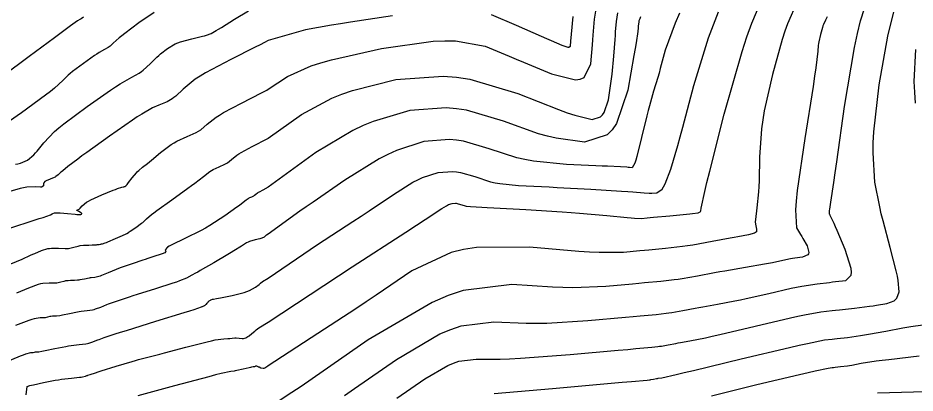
# Model space of a CAD drawing. Header units: metres. Extents: x 837476 to 838477, y 1189012 to 1191014.
# Drawn here: x 837973.4 to 838068.8, y 1189500.8 to 1189540.7 of the extents above; entities that cross this region are included whole.
import ezdxf

# ---------------------------------------------------------------- set-up
doc = ezdxf.new("R2010")
doc.units = ezdxf.units.M
doc.header["$LTSCALE"] = 0.3
doc.layers.add('COTAS 10', color=1, linetype='Continuous')
doc.layers.add('COTAS INT', color=252, linetype='Continuous')

msp = doc.modelspace()

# ---------------------------------------------------------------- linework, layer by layer
at = {"layer": 'COTAS 10'}
for points in [[(838008.122, 1189500.562), (838009.18, 1189501.296), (838013.649, 1189504.388), (838018.262, 1189507.092), (838019.413, 1189507.582), (838020.508, 1189507.96), (838024.002, 1189508.39), (838027.442, 1189508.228), (838028.503, 1189508.232), (838029.611, 1189508.258), (838034.002, 1189508.532), (838037.974, 1189508.882), (838038.817, 1189508.957), (838039.549, 1189509.022), (838041.267, 1189509.178), (838042.304, 1189509.298), (838042.607, 1189509.342), (838042.917, 1189509.389), (838044.095, 1189509.598), (838045.405, 1189509.843), (838045.798, 1189509.913), (838046.204, 1189509.985), (838047.782, 1189510.255), (838049.632, 1189510.601), (838050.209, 1189510.721), (838050.815, 1189510.852), (838053.241, 1189511.411), (838055.614, 1189511.949), (838056.187, 1189512.066), (838056.723, 1189512.169), (838058.357, 1189512.426), (838059.674, 1189512.581), (838060.011, 1189512.62), (838060.335, 1189512.657), (838061.405, 1189512.777), (838061.998, 1189513.348), (838062.022, 1189513.669), (838061.985, 1189514.06), (838061.346, 1189516.064), (838060.489, 1189518.09), (838060.315, 1189518.496), (838060.169, 1189518.835), (838059.869, 1189519.497), (838059.765, 1189519.689), (838059.742, 1189519.731), (838059.722, 1189519.768), (838059.669, 1189519.861), (838059.668, 1189520.087), (838059.681, 1189520.208), (838059.699, 1189520.355), (838059.811, 1189521.094), (838060.126, 1189523.206), (838060.273, 1189524.218), (838060.445, 1189525.415), (838061.28, 1189531.281), (838062.338, 1189537.574), (838062.65, 1189539.04), (838062.971, 1189540.387), (838064.202, 1189544.253)], [(837973.123, 1189525.164), (837973.396, 1189525.199), (837973.65, 1189525.252), (837974.413, 1189525.594), (837975.069, 1189526.154), (837975.256, 1189526.345), (837975.446, 1189526.552), (837976.148, 1189527.426), (837977.289, 1189528.612), (837977.755, 1189529.015), (837978.286, 1189529.451), (837980.745, 1189531.295), (837983.226, 1189533.021), (837983.771, 1189533.382), (837984.255, 1189533.693), (837985.489, 1189534.396), (837986.298, 1189534.844), (837986.514, 1189534.994), (837986.725, 1189535.156), (837987.459, 1189535.834), (837988.169, 1189536.542), (837988.367, 1189536.722), (837988.564, 1189536.896), (837989.279, 1189537.468), (837990.114, 1189537.948), (837990.387, 1189538.064), (837990.679, 1189538.172), (837991.882, 1189538.502), (837993.001, 1189538.755), (837993.239, 1189538.816), (837993.445, 1189538.872), (837993.931, 1189539.04), (837994.484, 1189539.362), (837994.733, 1189539.516), (837995.023, 1189539.697), (837996.417, 1189540.583), (837997.918, 1189541.474)], [(838043.716, 1189541.215), (838043.254, 1189540.156), (838042.214, 1189537.284), (838041.691, 1189535.32), (838041.556, 1189534.833), (838041.424, 1189534.372), (838040.982, 1189532.914), (838040.533, 1189531.373), (838040.397, 1189530.859), (838040.256, 1189530.308), (838039.705, 1189528.005), (838039.198, 1189525.959), (838039.084, 1189525.57), (838038.983, 1189525.259), (838038.716, 1189524.776), (838038.406, 1189524.801), (838038.279, 1189524.81), (838038.133, 1189524.82), (838037.453, 1189524.862), (838036.088, 1189524.931), (838035.51, 1189524.958), (838034.844, 1189524.987), (838031.717, 1189525.122), (838028.209, 1189525.471), (838027.304, 1189525.636), (838026.428, 1189525.83), (838023.5, 1189526.777), (838020.768, 1189527.591), (838020.014, 1189527.701), (838019.262, 1189527.761), (838016.557, 1189527.56), (838013.627, 1189526.608), (838012.733, 1189526.194), (838011.804, 1189525.715), (838008.15, 1189523.443), (838004.78, 1189521.117), (838004.029, 1189520.603), (838003.358, 1189520.146), (838000, 1189517.718), (837999.804, 1189517.611), (837999.737, 1189517.553), (837999.712, 1189517.532), (837999.684, 1189517.508), (837999.558, 1189517.405), (837999.325, 1189517.286), (837999.229, 1189517.252), (837999.12, 1189517.218), (837998.612, 1189517.095), (837998.024, 1189516.919), (837997.865, 1189516.853), (837997.706, 1189516.778), (837997.147, 1189516.445), (837996.36, 1189515.937), (837996.06, 1189515.753), (837995.723, 1189515.55), (837994.205, 1189514.661), (837992.783, 1189513.841), (837992.506, 1189513.683), (837992.279, 1189513.553), (837991.884, 1189513.332), (837991.756, 1189513.269), (837991.698, 1189513.239), (837991.631, 1189513.204), (837991.309, 1189513.032), (837990.569, 1189512.732), (837990.238, 1189512.617), (837989.853, 1189512.487), (837988.01, 1189511.899), (837986.065, 1189511.291), (837985.615, 1189511.148), (837985.205, 1189511.016), (837984.043, 1189510.632), (837983.204, 1189510.334), (837982.995, 1189510.256), (837982.798, 1189510.179), (837982.172, 1189509.921), (837981.614, 1189509.714), (837981.459, 1189509.67), (837981.304, 1189509.632), (837980.742, 1189509.545), (837980.114, 1189509.469), (837979.918, 1189509.438), (837979.712, 1189509.403), (837978.887, 1189509.24), (837978.136, 1189509.086), (837977.976, 1189509.056), (837977.837, 1189509.032), (837977.508, 1189508.99), (837977.323, 1189508.985), (837977.274, 1189508.984), (837977.226, 1189508.982), (837977.06, 1189508.977), (837976.885, 1189508.958), (837976.83, 1189508.947), (837976.773, 1189508.934), (837976.546, 1189508.867), (837976.277, 1189508.809), (837976.192, 1189508.802), (837976.104, 1189508.798), (837975.752, 1189508.815), (837975.121, 1189508.712), (837974.857, 1189508.632), (837974.555, 1189508.53), (837973.141, 1189507.977)]]:
    msp.add_lwpolyline(points, dxfattribs=at)
at = {"layer": 'COTAS INT'}
for points in [[(837974.274, 1189500.608), (837974.376, 1189501.5), (837974.66, 1189501.6), (837974.828, 1189501.643), (837975.035, 1189501.694), (837976.103, 1189501.932), (837977.365, 1189502.177), (837977.693, 1189502.231), (837978.012, 1189502.279), (837979.087, 1189502.405), (837979.932, 1189502.488), (837980.105, 1189502.51), (837980.253, 1189502.53), (837980.569, 1189502.599), (837980.733, 1189502.667), (837980.785, 1189502.687), (837980.839, 1189502.707), (837981.059, 1189502.786), (837981.631, 1189502.969), (837981.908, 1189503.056), (837982.236, 1189503.158), (837983.846, 1189503.658), (837985.524, 1189504.169), (837985.894, 1189504.278), (837986.224, 1189504.373), (837987.076, 1189504.6), (837988.072, 1189504.849), (837988.492, 1189504.958), (837988.976, 1189505.084), (837991.245, 1189505.687), (837993.495, 1189506.261), (837993.965, 1189506.37), (837994.37, 1189506.457), (837995.282, 1189506.591), (837995.714, 1189506.595), (837995.816, 1189506.6), (837995.91, 1189506.608), (837996.188, 1189506.65), (837996.439, 1189506.683), (837996.517, 1189506.684), (837996.598, 1189506.682), (837996.922, 1189506.645), (837997.238, 1189506.616), (837997.315, 1189506.618), (837997.387, 1189506.625), (837997.609, 1189506.685), (837997.826, 1189506.809), (837997.896, 1189506.855), (837997.969, 1189506.907), (837998.267, 1189507.137), (837998.576, 1189507.393), (837998.656, 1189507.461), (837998.734, 1189507.528), (837998.998, 1189507.759), (838000, 1189508.333), (838008.919, 1189514.23), (838014.635, 1189517.932), (838015.768, 1189518.668), (838016.707, 1189519.279), (838018.477, 1189520.443), (838018.946, 1189520.735), (838019.066, 1189520.796), (838019.181, 1189520.849), (838019.557, 1189520.972), (838019.905, 1189520.998), (838020.002, 1189520.99), (838020.099, 1189520.976), (838020.45, 1189520.871), (838020.826, 1189520.749), (838020.939, 1189520.724), (838021.055, 1189520.703), (838021.506, 1189520.658), (838022.699, 1189520.594), (838023.283, 1189520.56), (838023.977, 1189520.52), (838027.4, 1189520.316), (838031.242, 1189520.068), (838032.2, 1189519.999), (838033.112, 1189519.929), (838036.022, 1189519.678), (838038.172, 1189519.48), (838038.604, 1189519.444), (838038.964, 1189519.416), (838039.678, 1189519.385), (838040.297, 1189519.442), (838040.598, 1189519.469), (838040.955, 1189519.503), (838042.714, 1189519.666), (838044.47, 1189519.834), (838044.826, 1189519.871), (838045.125, 1189519.902), (838045.734, 1189519.978), (838045.926, 1189520.085), (838045.963, 1189520.135), (838045.993, 1189520.195), (838046.039, 1189520.489), (838046.415, 1189522.234), (838046.652, 1189523.21), (838046.948, 1189524.399), (838048.496, 1189530.47), (838050.39, 1189537.142), (838050.904, 1189538.71), (838051.412, 1189540.157), (838053.209, 1189544.371)], [(838056.227, 1189542.428), (838055.229, 1189540.087), (838054.946, 1189539.284), (838054.661, 1189538.412), (838053.609, 1189534.706), (838052.75, 1189530.83), (838052.587, 1189529.853), (838052.456, 1189528.918), (838052.253, 1189525.886), (838052.212, 1189523.382), (838052.184, 1189522.779), (838052.148, 1189522.216), (838051.959, 1189520.509), (838051.807, 1189519.277), (838051.795, 1189519.014), (838051.797, 1189518.784), (838051.911, 1189518.233), (838051.903, 1189517.939), (838051.828, 1189517.87), (838051.72, 1189517.807), (838051.067, 1189517.626), (838049.952, 1189517.429), (838049.554, 1189517.356), (838049.117, 1189517.274), (838047.215, 1189516.91), (838045.14, 1189516.543), (838044.593, 1189516.459), (838044.059, 1189516.383), (838042.232, 1189516.17), (838040.487, 1189516.009), (838040.004, 1189515.965), (838039.523, 1189515.922), (838037.786, 1189515.767), (838035.198, 1189515.76), (838034.179, 1189515.809), (838033.03, 1189515.88), (838027.786, 1189516.324), (838022.157, 1189516.295), (838020.764, 1189516.07), (838019.442, 1189515.749), (838015.268, 1189513.806), (838011.481, 1189511.224), (838010.403, 1189510.502), (838009.312, 1189509.776), (838005.268, 1189507.129), (838000, 1189503.707), (837999.973, 1189503.684), (837999.637, 1189503.46), (837999.554, 1189503.428), (837999.474, 1189503.408), (837999.222, 1189503.444), (837999.028, 1189503.547), (837998.986, 1189503.571), (837998.948, 1189503.592), (837998.853, 1189503.648), (837998.791, 1189503.677), (837998.774, 1189503.68), (837998.758, 1189503.682), (837998.7, 1189503.674), (837998.642, 1189503.652), (837998.625, 1189503.646), (837998.609, 1189503.639), (837998.548, 1189503.611), (837998.489, 1189503.59), (837998.474, 1189503.586), (837998.459, 1189503.584), (837998.409, 1189503.584), (837998.216, 1189503.553), (837998.11, 1189503.531), (837997.982, 1189503.503), (837997.333, 1189503.35), (837996.649, 1189503.197), (837996.5, 1189503.168), (837996.368, 1189503.145), (837996.037, 1189503.111), (837994.986, 1189502.88), (837994.4, 1189502.733), (837993.687, 1189502.55), (837990.046, 1189501.589), (837986.153, 1189500.502)], [(837972.545, 1189518.358), (837975.127, 1189519.19), (837975.637, 1189519.357), (837976.058, 1189519.496), (837976.838, 1189519.77), (837977.025, 1189519.857), (837977.072, 1189519.878), (837977.117, 1189519.898), (837977.263, 1189519.961), (837977.56, 1189519.985), (837977.701, 1189519.981), (837977.867, 1189519.971), (837978.676, 1189519.897), (837979.482, 1189519.819), (837979.645, 1189519.808), (837979.783, 1189519.8), (837980.064, 1189519.81), (837980.153, 1189519.848), (837980.168, 1189519.859), (837980.18, 1189519.87), (837980.192, 1189519.91), (837980.133, 1189519.965), (837980.1, 1189519.986), (837980.061, 1189520.009), (837979.859, 1189520.112), (837979.689, 1189520.21), (837979.669, 1189520.23), (837979.662, 1189520.248), (837979.735, 1189520.284), (837979.9, 1189520.363), (837979.951, 1189520.406), (837980.003, 1189520.459), (837980.212, 1189520.729), (837980.671, 1189521.11), (837980.882, 1189521.233), (837981.129, 1189521.363), (837982.323, 1189521.896), (837983.519, 1189522.374), (837983.767, 1189522.47), (837983.98, 1189522.549), (837984.45, 1189522.702), (837984.657, 1189522.753), (837984.703, 1189522.767), (837984.745, 1189522.782), (837984.859, 1189522.836), (837985.016, 1189523.003), (837985.085, 1189523.087), (837985.166, 1189523.189), (837985.551, 1189523.697), (837985.996, 1189524.247), (837986.114, 1189524.375), (837986.23, 1189524.494), (837986.633, 1189524.835), (837987.166, 1189525.241), (837987.365, 1189525.401), (837987.586, 1189525.581), (837988.567, 1189526.4), (837989.683, 1189527.239), (837989.988, 1189527.432), (837990.292, 1189527.608), (837991.376, 1189528.099), (837992.358, 1189528.531), (837992.598, 1189528.668), (837992.824, 1189528.814), (837993.525, 1189529.407), (837994.453, 1189530.144), (837994.822, 1189530.38), (837995.239, 1189530.631), (837997.152, 1189531.656), (837999.284, 1189532.746), (837999.84, 1189533.038), (838000, 1189533.123), (838002.056, 1189534.463), (838004.568, 1189535.599), (838005.583, 1189535.921), (838006.737, 1189536.245), (838012.056, 1189537.442), (838017.53, 1189538.224), (838018.782, 1189538.288), (838019.92, 1189538.284), (838023.074, 1189537.717), (838025.621, 1189536.655), (838026.375, 1189536.339), (838027.151, 1189536.014), (838030.132, 1189534.762), (838032.673, 1189534.126), (838033.172, 1189534.189), (838033.582, 1189534.356), (838034.322, 1189535.822), (838034.478, 1189537.857), (838034.52, 1189538.382), (838034.561, 1189538.892), (838034.704, 1189540.593), (838034.967, 1189542.261)], [(837980.37, 1189540.786), (837980.102, 1189540.609), (837980.033, 1189540.566), (837979.965, 1189540.525), (837979.738, 1189540.397), (837979.23, 1189540.052), (837978.985, 1189539.875), (837978.696, 1189539.662), (837977.274, 1189538.596), (837975.257, 1189537.089), (837974.591, 1189536.598), (837973.879, 1189536.075), (837970.923, 1189533.921)], [(837987.894, 1189541.285), (837986.263, 1189540.178), (837984.748, 1189539.04), (837984.43, 1189538.792), (837984.156, 1189538.573), (837983.533, 1189538.026), (837983.186, 1189537.705), (837983.085, 1189537.629), (837982.983, 1189537.558), (837982.6, 1189537.346), (837982.016, 1189537.013), (837981.786, 1189536.865), (837981.528, 1189536.694), (837980.353, 1189535.876), (837979.188, 1189535.003), (837978.937, 1189534.797), (837978.716, 1189534.606), (837978.175, 1189534.044), (837977.293, 1189533.236), (837976.857, 1189532.89), (837976.338, 1189532.491), (837973.769, 1189530.607), (837971.17, 1189528.825)], [(838013.228, 1189540.921), (838008.737, 1189540.256), (838007.689, 1189540.092), (838006.725, 1189539.936), (838003.95, 1189539.445), (838000, 1189538.307), (837999.592, 1189538.093), (837999.142, 1189537.863), (837998.611, 1189537.593), (837996.02, 1189536.29), (837993.346, 1189534.859), (837992.763, 1189534.508), (837992.247, 1189534.177), (837990.951, 1189533.147), (837990.171, 1189532.39), (837989.982, 1189532.231), (837989.803, 1189532.094), (837989.254, 1189531.782), (837988.727, 1189531.582), (837988.562, 1189531.515), (837988.39, 1189531.443), (837987.701, 1189531.143), (837986.549, 1189530.478), (837986.084, 1189530.177), (837985.556, 1189529.825), (837983.124, 1189528.129), (837980.714, 1189526.4), (837980.2, 1189526.026), (837979.753, 1189525.698), (837978.691, 1189524.894), (837978.153, 1189524.452), (837978.035, 1189524.352), (837977.931, 1189524.261), (837977.67, 1189524.017), (837977.434, 1189523.837), (837977.346, 1189523.787), (837977.249, 1189523.738), (837976.816, 1189523.561), (837976.412, 1189523.396), (837976.332, 1189523.355), (837976.267, 1189523.315), (837976.15, 1189523.184), (837976.128, 1189523.058), (837976.123, 1189523.021), (837976.119, 1189522.983), (837976.109, 1189522.838), (837975.971, 1189522.733), (837975.886, 1189522.72), (837975.781, 1189522.714), (837975.235, 1189522.752), (837974.331, 1189522.704), (837974, 1189522.644), (837973.634, 1189522.564), (837972.022, 1189522.107)], [(837972.055, 1189504.103), (837973.66, 1189504.756), (837973.981, 1189504.879), (837974.25, 1189504.977), (837974.777, 1189505.121), (837974.945, 1189505.113), (837974.987, 1189505.115), (837975.027, 1189505.119), (837975.156, 1189505.146), (837975.264, 1189505.178), (837975.291, 1189505.184), (837975.317, 1189505.189), (837975.4, 1189505.199), (837975.479, 1189505.201), (837975.502, 1189505.202), (837975.526, 1189505.202), (837975.614, 1189505.205), (837975.931, 1189505.259), (837976.098, 1189505.292), (837976.301, 1189505.333), (837977.318, 1189505.548), (837978.473, 1189505.776), (837978.761, 1189505.825), (837979.036, 1189505.868), (837979.914, 1189505.975), (837980.618, 1189506.06), (837980.782, 1189506.09), (837980.934, 1189506.122), (837981.371, 1189506.26), (837981.765, 1189506.423), (837981.89, 1189506.471), (837982.021, 1189506.521), (837982.551, 1189506.709), (837983.745, 1189507.094), (837984.295, 1189507.267), (837984.939, 1189507.469), (837988.06, 1189508.439), (837991.081, 1189509.377), (837991.664, 1189509.559), (837992.136, 1189509.708), (837992.925, 1189509.965), (837992.994, 1189510.001), (837993.013, 1189510.01), (837993.031, 1189510.019), (837993.099, 1189510.05), (837993.171, 1189510.086), (837993.192, 1189510.098), (837993.213, 1189510.111), (837993.296, 1189510.167), (837993.38, 1189510.234), (837993.402, 1189510.254), (837993.424, 1189510.275), (837993.497, 1189510.358), (837993.577, 1189510.45), (837993.603, 1189510.477), (837993.63, 1189510.504), (837993.741, 1189510.61), (837993.856, 1189510.7), (837993.886, 1189510.718), (837993.915, 1189510.734), (837994.011, 1189510.765), (837994.093, 1189510.776), (837994.112, 1189510.778), (837994.13, 1189510.78), (837994.182, 1189510.785), (837994.511, 1189510.85), (837994.704, 1189510.889), (837994.94, 1189510.938), (837996.159, 1189511.191), (837997.457, 1189511.515), (837997.742, 1189511.608), (837997.996, 1189511.702), (837998.646, 1189512.054), (837999.031, 1189512.37), (837999.117, 1189512.442), (837999.195, 1189512.507), (837999.401, 1189512.685), (838000, 1189513.013), (838005.256, 1189516.6), (838008.996, 1189519.039), (838009.899, 1189519.636), (838010.744, 1189520.198), (838013.313, 1189521.943), (838015.375, 1189523.225), (838015.9, 1189523.495), (838016.404, 1189523.729), (838018.057, 1189524.266), (838019.584, 1189524.379), (838020.008, 1189524.345), (838020.433, 1189524.283), (838021.975, 1189523.824), (838023.627, 1189523.29), (838024.122, 1189523.18), (838024.632, 1189523.087), (838026.612, 1189522.89), (838029.057, 1189522.773), (838029.862, 1189522.731), (838030.722, 1189522.684), (838034.29, 1189522.478), (838037.554, 1189522.278), (838038.222, 1189522.235), (838038.788, 1189522.197), (838039.982, 1189522.107), (838040.511, 1189522.07), (838040.658, 1189522.067), (838040.805, 1189522.066), (838041.336, 1189522.089), (838041.886, 1189522.5), (838042.044, 1189522.745), (838042.205, 1189523.046), (838042.808, 1189524.608), (838043.563, 1189527.153), (838043.819, 1189528.074), (838044.096, 1189529.089), (838045.267, 1189533.538), (838046.817, 1189538.576), (838047.332, 1189539.963), (838047.884, 1189541.346)], [(837972.648, 1189514.544), (837973.829, 1189515.04), (837974.735, 1189515.459), (837974.963, 1189515.563), (837975.181, 1189515.66), (837975.889, 1189515.966), (837976.559, 1189516.167), (837976.753, 1189516.198), (837976.952, 1189516.218), (837977.701, 1189516.203), (837978.423, 1189516.168), (837978.603, 1189516.176), (837978.776, 1189516.191), (837979.328, 1189516.309), (837979.792, 1189516.445), (837979.909, 1189516.472), (837980.02, 1189516.494), (837980.38, 1189516.535), (837980.719, 1189516.545), (837980.817, 1189516.548), (837980.918, 1189516.551), (837981.297, 1189516.561), (837981.648, 1189516.578), (837981.73, 1189516.584), (837981.806, 1189516.591), (837982.025, 1189516.624), (837982.19, 1189516.657), (837982.232, 1189516.664), (837982.271, 1189516.67), (837982.396, 1189516.685), (837982.672, 1189516.775), (837982.806, 1189516.828), (837982.966, 1189516.893), (837983.749, 1189517.231), (837984.51, 1189517.569), (837984.655, 1189517.634), (837984.772, 1189517.688), (837984.959, 1189517.778), (837984.963, 1189517.787), (837984.965, 1189517.79), (837984.967, 1189517.791), (837984.979, 1189517.796), (837985.133, 1189517.894), (837985.225, 1189517.955), (837985.338, 1189518.03), (837985.926, 1189518.424), (837986.543, 1189518.862), (837986.675, 1189518.965), (837986.791, 1189519.06), (837987.068, 1189519.337), (837987.583, 1189519.786), (837987.849, 1189519.99), (837988.168, 1189520.228), (837989.764, 1189521.374), (837991.461, 1189522.588), (837991.843, 1189522.869), (837992.187, 1189523.126), (837993.113, 1189523.855), (837993.785, 1189524.361), (837993.969, 1189524.477), (837994.152, 1189524.583), (837994.805, 1189524.879), (837995.397, 1189525.139), (837995.541, 1189525.222), (837995.677, 1189525.309), (837996.1, 1189525.666), (837996.658, 1189526.11), (837996.881, 1189526.253), (837997.132, 1189526.404), (837998.285, 1189527.021), (837999.958, 1189527.899), (838000, 1189527.922), (838003.556, 1189530.421), (838006.784, 1189532.168), (838007.834, 1189532.586), (838008.952, 1189532.976), (838013.556, 1189534.148), (838018.619, 1189534.524), (838020.026, 1189534.412), (838021.437, 1189534.206), (838026.55, 1189532.683), (838030.881, 1189530.959), (838031.798, 1189530.626), (838032.592, 1189530.356), (838034.441, 1189529.902), (838035.345, 1189530.194), (838035.543, 1189530.394), (838035.719, 1189530.645), (838036.167, 1189531.982), (838036.439, 1189533.716), (838036.504, 1189534.218), (838036.564, 1189534.73), (838036.742, 1189536.655), (838036.877, 1189538.427), (838036.91, 1189538.843), (838036.94, 1189539.225), (838037.032, 1189540.332), (838037.18, 1189541.267)], [(838039.592, 1189540.842), (838039.501, 1189540.622), (838039.422, 1189540.393), (838039.406, 1189540.332), (838039.392, 1189540.273), (838039.36, 1189540.072), (838039.34, 1189539.833), (838039.333, 1189539.75), (838039.326, 1189539.661), (838039.297, 1189539.278), (838039.114, 1189538.06), (838039.01, 1189537.444), (838038.882, 1189536.706), (838038.229, 1189533.035), (838037.034, 1189529.47), (838036.565, 1189528.8), (838036.036, 1189528.267), (838033.626, 1189527.489), (838030.603, 1189527.905), (838029.688, 1189528.125), (838028.738, 1189528.391), (838025.025, 1189529.73), (838021.102, 1189530.899), (838020.02, 1189531.056), (838018.94, 1189531.142), (838015.056, 1189530.854), (838011.167, 1189529.707), (838010.084, 1189529.252), (838008.999, 1189528.737), (838005.056, 1189526.38), (838000, 1189522.706), (837999.417, 1189522.387), (837999.025, 1189522.177), (837998.94, 1189522.126), (837998.864, 1189522.077), (837998.674, 1189521.926), (837998.531, 1189521.805), (837998.484, 1189521.775), (837998.435, 1189521.747), (837998.234, 1189521.658), (837998.012, 1189521.558), (837997.95, 1189521.522), (837997.887, 1189521.482), (837997.659, 1189521.31), (837997.169, 1189520.939), (837996.942, 1189520.774), (837996.674, 1189520.582), (837995.379, 1189519.662), (837993.782, 1189518.626), (837993.325, 1189518.36), (837992.862, 1189518.103), (837991.136, 1189517.252), (837989.739, 1189516.583), (837989.482, 1189516.442), (837989.283, 1189516.319), (837989.034, 1189516.034), (837989.102, 1189515.889), (837989.102, 1189515.854), (837989.093, 1189515.821), (837988.994, 1189515.724), (837988.742, 1189515.618), (837988.638, 1189515.58), (837988.518, 1189515.539), (837987.961, 1189515.359), (837987.19, 1189515.113), (837986.936, 1189515.029), (837986.664, 1189514.938), (837985.535, 1189514.556), (837984.386, 1189514.147), (837984.101, 1189514.04), (837983.83, 1189513.936), (837982.974, 1189513.582), (837982.295, 1189513.306), (837982.136, 1189513.25), (837981.99, 1189513.204), (837981.569, 1189513.115), (837981.193, 1189513.069), (837981.075, 1189513.051), (837980.951, 1189513.03), (837980.456, 1189512.932), (837979.971, 1189512.839), (837979.853, 1189512.82), (837979.742, 1189512.805), (837979.403, 1189512.776), (837979.12, 1189512.768), (837978.972, 1189512.764), (837978.72, 1189512.756), (837978.452, 1189512.726), (837978.369, 1189512.71), (837978.283, 1189512.69), (837977.937, 1189512.588), (837977.526, 1189512.5), (837977.398, 1189512.489), (837977.264, 1189512.483), (837976.727, 1189512.509), (837976.036, 1189512.465), (837975.805, 1189512.415), (837975.557, 1189512.348), (837974.515, 1189511.972), (837973.246, 1189511.422)], [(838059.421, 1189540.834), (838059.245, 1189540.486), (838059.046, 1189540.017), (838058.989, 1189539.857), (838058.932, 1189539.682), (838058.722, 1189538.941), (838058.55, 1189538.166), (838058.517, 1189537.971), (838058.491, 1189537.784), (838058.451, 1189537.177), (838058.236, 1189535.416), (838058.1, 1189534.502), (838057.931, 1189533.401), (838057.045, 1189527.885), (838056.243, 1189522.339), (838056.126, 1189521.22), (838056.055, 1189520.281), (838056.182, 1189518.398), (838056.611, 1189517.67), (838056.731, 1189517.461), (838056.851, 1189517.248), (838057.289, 1189516.449), (838057.483, 1189515.769), (838057.449, 1189515.63), (838057.377, 1189515.514), (838056.802, 1189515.274), (838055.981, 1189515.157), (838055.755, 1189515.118), (838055.529, 1189515.076), (838054.716, 1189514.9), (838053.615, 1189514.668), (838053.207, 1189514.591), (838052.754, 1189514.508), (838050.747, 1189514.161), (838048.568, 1189513.789), (838048.007, 1189513.69), (838047.464, 1189513.592), (838045.655, 1189513.254), (838044.028, 1189512.966), (838043.6, 1189512.9), (838043.181, 1189512.84), (838041.749, 1189512.674), (838040.018, 1189512.516), (838039.411, 1189512.461), (838038.748, 1189512.402), (838035.894, 1189512.149), (838032.404, 1189512.009), (838031.341, 1189512.021), (838030.236, 1189512.054), (838025.894, 1189512.357), (838020.748, 1189511.724), (838019.135, 1189511.167), (838017.441, 1189510.446), (838010.646, 1189506.463), (838004.671, 1189502.334), (838003.495, 1189501.521), (838002.526, 1189500.851), (838000, 1189499.195)], [(838013.689, 1189500.258), (838016.652, 1189502.313), (838019.084, 1189503.739), (838019.69, 1189503.997), (838020.268, 1189504.197), (838022.11, 1189504.423), (838024.648, 1189504.401), (838025.665, 1189504.444), (838026.817, 1189504.508), (838032.11, 1189504.914), (838037.199, 1189505.362), (838038.223, 1189505.453), (838039.08, 1189505.529), (838040.784, 1189505.681), (838041.426, 1189505.756), (838041.614, 1189505.783), (838041.806, 1189505.812), (838042.535, 1189505.941), (838043.346, 1189506.093), (838043.589, 1189506.137), (838043.841, 1189506.181), (838044.818, 1189506.348), (838046.51, 1189506.694), (838047.212, 1189506.852), (838048.016, 1189507.036), (838051.765, 1189507.923), (838055.52, 1189508.8), (838056.328, 1189508.979), (838057.035, 1189509.129), (838058.752, 1189509.439), (838059.949, 1189509.578), (838060.329, 1189509.621), (838060.73, 1189509.667), (838062.352, 1189509.847), (838063.947, 1189510.039), (838064.332, 1189510.091), (838064.691, 1189510.143), (838065.782, 1189510.328), (838066.546, 1189510.63), (838066.699, 1189510.755), (838066.827, 1189510.899), (838067.079, 1189511.568), (838066.986, 1189512.771), (838066.897, 1189513.251), (838066.78, 1189513.794), (838066.127, 1189516.287), (838065.371, 1189519.12), (838065.19, 1189519.878), (838065.02, 1189520.624), (838064.505, 1189523.223), (838064.31, 1189526.349), (838064.34, 1189527.426), (838064.408, 1189528.596), (838064.96, 1189533.589), (838065.886, 1189538.779), (838066.189, 1189540.073), (838066.513, 1189541.306)], [(838032.376, 1189540.854), (838032.212, 1189538.97), (838032.18, 1189538.594), (838032.153, 1189538.281), (838032.102, 1189537.675), (838031.964, 1189537.571), (838031.881, 1189537.575), (838031.78, 1189537.593), (838031.257, 1189537.773), (838030.12, 1189538.264), (838029.632, 1189538.477), (838029.069, 1189538.723), (838026.41, 1189539.892), (838023.751, 1189541.038)], [(838068.827, 1189531.64), (838068.738, 1189532.821), (838068.689, 1189533.933), (838068.847, 1189537.359)], [(838024.023, 1189500.757), (838030.218, 1189501.296), (838037.63, 1189501.949), (838038.612, 1189502.035), (838040.302, 1189502.185), (838040.549, 1189502.214), (838040.621, 1189502.224), (838040.695, 1189502.236), (838040.975, 1189502.285), (838041.287, 1189502.343), (838041.38, 1189502.36), (838041.477, 1189502.377), (838041.853, 1189502.442), (838043.388, 1189502.787), (838044.215, 1189502.982), (838045.217, 1189503.219), (838050.29, 1189504.434), (838055.427, 1189505.652), (838056.47, 1189505.892), (838057.348, 1189506.09), (838059.147, 1189506.452), (838059.965, 1189506.547), (838060.225, 1189506.577), (838060.499, 1189506.608), (838061.607, 1189506.731), (838062.962, 1189506.914), (838063.391, 1189506.983), (838063.844, 1189507.059), (838065.674, 1189507.399), (838067.48, 1189507.737), (838067.918, 1189507.811), (838068.328, 1189507.878), (838069.587, 1189508.048)], [(838047.132, 1189500.523), (838051.965, 1189501.703), (838056.5, 1189502.784), (838057.399, 1189502.995), (838058.143, 1189503.166), (838059.542, 1189503.465), (838059.981, 1189503.516), (838060.121, 1189503.532), (838060.268, 1189503.549), (838060.863, 1189503.615), (838061.591, 1189503.713), (838061.821, 1189503.75), (838062.064, 1189503.791), (838063.047, 1189503.974), (838064.638, 1189504.222), (838065.264, 1189504.305), (838065.972, 1189504.393), (838069.197, 1189504.761)], [(838069.892, 1189500.939), (838064.776, 1189500.795)]]:
    msp.add_lwpolyline(points, dxfattribs=at)

doc.saveas('drawing.dxf')
